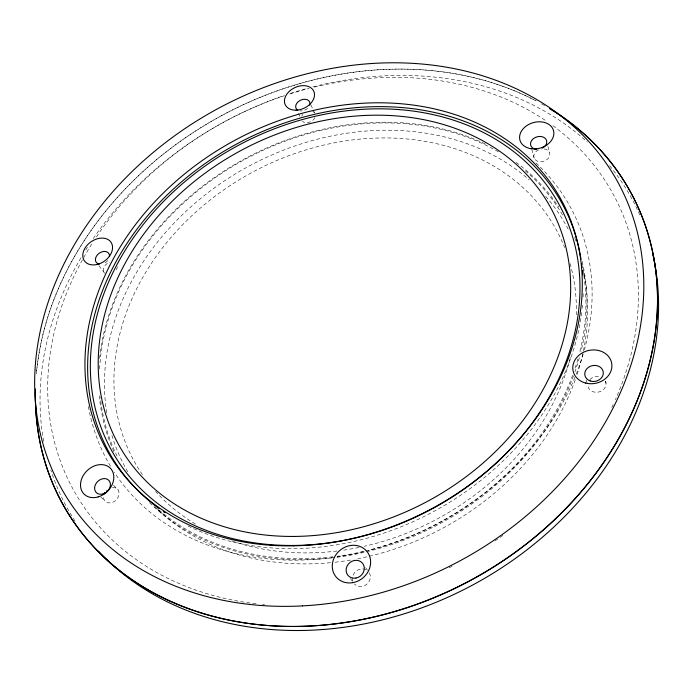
<?xml version="1.0" encoding="UTF-8"?>
<svg xmlns="http://www.w3.org/2000/svg" width="693" height="693" viewBox="0 0 693 693"><rect width="100%" height="100%" fill="white"/><g stroke="black" fill="none" stroke-linecap="round" stroke-linejoin="round"><path stroke-width="0.52" stroke-dasharray="3.46 2.6" d="M100.901 497.02L104.496 500.493M157.164 508.697L162.292 513.738M113.548 485.221L118.018 489.821M98.917 265.679L104.808 273.389A7.623 5.596 -35.4 0 1 103.898 267.368A7.623 5.596 -35.4 0 1 109.875 262.231M350.32 578.464L352.2 580.977M365.601 567.654L367.463 570.235M298.475 113.323L300.225 117.013M310.854 104.834L312.95 109.399M313.366 110.317L314.631 113.054M586.226 380.007L587.733 385.195M531.834 149.437L534.199 158.212M547.903 146.388L549.445 152.33M605.526 381.323L606.046 383.394M583.757 273.38L584.935 278.647M552.867 125.676A307.727 249.705 -28.7 0 1 615.384 399.696M613.184 404.539A307.727 249.705 -28.7 0 1 611.815 407.432M502.858 535.368A307.727 249.705 -28.7 0 1 493.477 541.935M452.061 566.302A307.727 249.705 -28.7 0 1 449.255 567.706M264.596 604.608A307.727 249.705 -28.7 0 1 262.448 604.409M256.029 603.742A307.727 249.705 -28.7 0 1 92.992 242.134M96.405 236.928A307.727 249.705 -28.7 0 1 283.697 95.955M289.761 93.971A307.727 249.705 -28.7 0 1 309.139 88.401M314.267 87.119A307.727 249.705 -28.7 0 1 546.916 121.466M536.096 163.054A263.981 213.704 -28.7 0 1 584.398 349.74M583.229 353.828A263.981 213.704 -28.7 0 1 576.117 374.385M574.947 377.261A263.981 213.704 -28.7 0 1 368.208 550.485M364.197 551.498A263.981 213.704 -28.7 0 1 114.319 472.34M110.49 466.224A263.981 213.704 -28.7 0 1 88.063 404.565M574.644 237.552A254.348 206.904 -28.7 0 1 576.126 241.415M582.12 261.27A254.348 206.904 -28.7 0 1 580.959 351.672M579.374 357.709A254.348 206.904 -28.7 0 1 574.973 371.786M573.518 375.823A254.348 206.904 -28.7 0 1 336.426 557.363M332.19 557.891A254.348 206.904 -28.7 0 1 149.255 502.382M113.886 451.611A254.348 206.904 -28.7 0 1 99.073 393.286M99.575 358.48A254.348 206.904 -28.7 0 1 242.819 159.806A254.348 206.904 -28.7 0 1 487.5 145.062M516.112 162.413A254.348 206.904 -28.7 0 1 558.792 207.112M583.056 269.447A251.464 205.327 -28.7 0 1 576.948 374.922M575.259 379.833A251.464 205.327 -28.7 0 1 357.857 558.723M350.528 560.057A251.464 205.327 -28.7 0 1 334.719 562.257M330.5 562.69A251.464 205.327 -28.7 0 1 154.591 506.505M127.746 471.803A251.464 205.327 -28.7 0 1 111.937 435.412M106.757 412.846A251.464 205.327 -28.7 0 1 246.543 167.455A251.464 205.327 -28.7 0 1 529.114 179.747M545.737 196.379A251.464 205.327 -28.7 0 1 569.144 231.064M142.403 474.636A240.696 196.448 -28.7 0 1 252.746 172.072A240.696 196.448 -28.7 0 1 564.622 247.514M570.053 263.505A240.696 196.448 -28.7 0 1 576.325 315.913M570.382 357.51A240.696 196.448 -28.7 0 1 364.275 546.292M359.052 547.418A240.696 196.448 -28.7 0 1 342.273 550.329M337.015 551.013A240.696 196.448 -28.7 0 1 230.882 540.592M195.357 524.021A240.696 196.448 -28.7 0 1 155.561 491.363M583.878 275.753A253.361 206.081 -28.7 0 1 579.339 353.846M577.919 359.069A253.361 206.081 -28.7 0 1 574.402 370.279M572.643 375.216A253.361 206.081 -28.7 0 1 337.17 556.245M332.917 556.782A253.361 206.081 -28.7 0 1 157.259 508.454M117.082 456.063A253.361 206.081 -28.7 0 1 100.355 397.479M99.619 368.841A253.361 206.081 -28.7 0 1 245.322 159.173A253.361 206.081 -28.7 0 1 499.93 152.772M525.329 170.842A253.361 206.081 -28.7 0 1 563.244 216.233M609.649 165.705A321.899 262.794 -28.7 0 1 640.124 215.662M75.026 521.093A321.899 262.794 -28.7 0 1 50.797 469.932M43.676 441.346A321.899 262.794 -28.7 0 1 81.315 257.233M85.75 249.965A321.899 262.794 -28.7 0 1 87.431 247.314M93.252 238.548A321.899 262.794 -28.7 0 1 284.546 95.374M290.67 93.338A321.899 262.794 -28.7 0 1 307.822 88.236M312.889 86.894A321.899 262.794 -28.7 0 1 587.205 142.004M369.326 572.816A9.364 8.463 -41 0 1 366.398 584.597A9.364 8.463 -41 0 1 354.452 584.043M352.789 581.141A9.364 8.463 -41 0 1 356.367 570.963A9.364 8.463 -41 0 1 366.987 570.304M605.457 381.055A9.217 7.926 -11 0 1 598.362 392.108A9.217 7.926 -11 0 1 587.733 384.416M589.873 379.547A9.217 7.926 -11 0 1 600.528 376.836M544.083 148.926A8.195 6.254 -16.3 0 1 547.972 158.697A8.195 6.254 -16.3 0 1 534.563 158.879A8.195 6.254 -16.3 0 1 541.623 148.952M314.873 117.671A7.424 5.371 -25.8 0 1 308.939 122.375A7.424 5.371 -25.8 0 1 302.33 121.128M301.767 116.095A7.424 5.371 -25.8 0 1 302.884 114.388M312.838 111.634A7.424 5.371 -25.8 0 1 314.276 112.638M112.457 487.404A8.645 6.869 -44.4 0 1 119.04 494.343A8.645 6.869 -44.4 0 1 110.585 502.884A8.645 6.869 -44.4 0 1 103.456 496.509M106.176 490.557A8.645 6.869 -44.4 0 1 106.748 490.003M117.299 266.623A7.623 5.596 -35.4 0 1 116.052 270.183M307.579 108.325A7.502 5.388 -25.8 0 1 299.904 110.871M107.684 260.568A7.71 5.613 -35.3 0 1 103.257 263.686M36.426 373.388A323.926 263.591 -28.7 0 1 220.495 116.233A323.969 263.626 -28.7 0 1 536.131 100.901A323.926 263.591 -28.7 0 0 220.495 116.233A323.969 263.626 -28.7 0 0 36.391 373.423M541.631 103.915A323.926 263.591 -28.7 0 1 545.244 105.968M583.151 293.676A258.428 208.48 -28.7 0 1 582.978 297.886M582.466 305.258A258.428 208.48 -28.7 0 1 582.163 308.35M581.687 312.5A258.428 208.48 -28.7 0 1 433.983 511.347A258.428 208.48 -28.7 0 1 187.257 525.606"/><path stroke-width="1.04" d="M652.633 253.447A321.899 262.794 -28.7 0 1 472.73 584.987A321.899 262.794 -28.7 0 1 98.441 551.117M103.959 494.118A8.645 6.869 -44.4 0 1 104.678 492.567M536.798 149.359A8.29 6.289 -16.5 0 1 531.54 140.618A8.29 6.289 -16.5 0 1 544.464 137.734A8.29 6.289 -16.5 0 1 542.472 148.094M297.799 110.17A7.502 5.388 -25.8 0 1 296.95 103.084A7.502 5.388 -25.8 0 1 305.856 99.342A7.502 5.388 -25.8 0 1 309.71 105.154M99.307 264.12A7.71 5.613 -35.3 0 1 95.79 257.545A7.71 5.613 -35.3 0 1 103.985 251.446A7.71 5.613 -35.3 0 1 109.503 256.54M549.714 108.619A323.926 263.591 -28.7 0 1 472.418 579.322A323.926 263.591 -28.7 0 1 35.499 388.955M549.973 108.732A323.969 263.626 -28.7 0 1 474.177 578.404A323.969 263.626 -28.7 0 1 35.395 392.61M158.983 508.515A258.428 208.48 -28.7 0 1 226.282 149.896A258.428 208.48 -28.7 0 1 581.02 259.338M581.618 263.427A258.428 208.48 -28.7 0 1 582.12 267.559M582.441 270.677A258.428 208.48 -28.7 0 1 582.778 274.861M165.081 512.785A258.428 208.48 -28.7 0 1 163.323 511.59M287.162 545.434A255.327 205.942 -28.7 0 0 567.065 221.18A255.327 205.942 -28.7 0 0 151.256 214.813A255.327 205.942 -28.7 0 0 287.162 545.434M293.806 536.434A246.387 198.657 -28.7 0 0 556.288 219.049A246.387 198.657 -28.7 0 0 153.205 221.959A246.387 198.657 -28.7 0 0 293.806 536.434M98.224 496.898A18.442 14.51 -44 0 0 111.036 468.988A18.442 14.51 -44 0 0 82.233 477.468A18.442 14.51 -44 0 0 98.224 496.898M103.084 493.918A8.749 6.913 -44.1 0 0 109.07 480.63A8.749 6.913 -44.1 0 0 95.4 484.719A8.749 6.913 -44.1 0 0 103.084 493.918M352.954 582.631A20.019 17.949 -40.3 0 0 367.247 551.827A20.019 17.949 -40.3 0 0 334.13 557.882A20.019 17.949 -40.3 0 0 352.954 582.631M355.968 578.049A9.494 8.533 -40.6 0 0 362.69 563.409A9.494 8.533 -40.6 0 0 346.985 566.302A9.494 8.533 -40.6 0 0 355.968 578.049M585.611 383.047A19.681 16.788 -11.6 0 0 611.624 362.881A19.681 16.788 -11.6 0 0 579.781 354.565A19.681 16.788 -11.6 0 0 585.611 383.047M590.219 380.968A9.338 7.987 -11.4 0 0 603.274 372.15A9.338 7.987 -11.4 0 0 588.608 367.212A9.338 7.987 -11.4 0 0 590.219 380.968M531.245 148.744A17.464 13.184 -16.6 0 0 553.534 130.665A17.464 13.184 -16.6 0 0 525.389 126.663A17.464 13.184 -16.6 0 0 531.245 148.744M296.05 110.17A15.792 11.287 -25.8 0 0 313.877 91.433A15.792 11.287 -25.8 0 0 288.513 92.108A15.792 11.287 -25.8 0 0 296.05 110.17M96.847 264.527A16.234 11.755 -35.3 0 0 110.958 242.186A16.234 11.755 -35.3 0 0 85.213 247.808A16.234 11.755 -35.3 0 0 96.847 264.527M302.356 605.899A317.585 256.471 -28.7 0 0 619.499 185.239A317.585 256.471 -28.7 0 0 95.833 212.578A317.585 256.471 -28.7 0 0 302.356 605.899M293.572 545.841A259.442 208.862 -28.7 0 0 566.207 209.684A259.442 208.862 -28.7 0 0 141.095 217.481A259.442 208.862 -28.7 0 0 293.572 545.841"/></g></svg>
